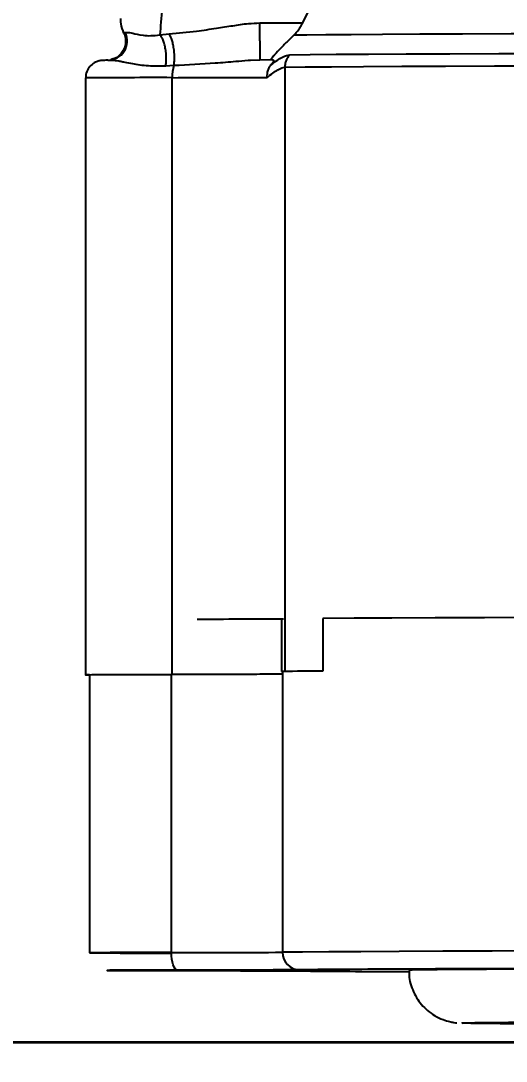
# Model space of a CAD drawing. Header units: millimetres. Extents: x 2180 to 4616, y 795 to 2518.
# Drawn here: x 2893.5 to 2921.1, y 953.8 to 1013 of the extents above; entities that cross this region are included whole.
import ezdxf

# ---------------------------------------------------------------- set-up
doc = ezdxf.new("R2010")
doc.units = ezdxf.units.MM
doc.layers.add('AM_5', color=3, linetype='Continuous', lineweight=25)
doc.styles.add('SLDTEXTSTYLE1', font='txt.shx', dxfattribs={"width": 0.7, "bigfont": 'gbcbig.shx'})
doc.dimstyles.new('SLDDIMSTYLE12$0', dxfattribs={"dimtxt": 12, "dimasz": 10, "dimexe": 0, "dimexo": 0.0625, "dimgap": 0.875, "dimtad": 1, "dimdec": 1, "dimlfac": 1.8, "dimrnd": 1e-09, "dimzin": 12, "dimdsep": 46, "dimtxsty": 'SLDTEXTSTYLE1', "dimcen": 0.09, "dimdle": 8.16, "dimclrd": 3, "dimclre": 3, "dimadec": 0, "dimazin": 3, "dimtfac": 1, "dimtdec": 1, "dimtofl": 0, "dimtmove": 0, "dimatfit": 3, "dimfxl": 0, "dimfrac": 2, "dimtolj": 1, "dimlwd": 5, "dimlwe": 5, "dimarcsym": 0})

# ---------------------------------------------------------------- blocks, each defined once
blk = doc.blocks.new('*D55')
at = {"layer": 'AM_5', "color": 3, "lineweight": 5, "transparency": 16777216}
blk.add_line((2986.853, 1196.425), (2798.859, 1196.425), dxfattribs=at)
at = {"layer": 'AM_5', "color": 3, "linetype": 'Continuous', "lineweight": 5, "transparency": 16777216}
for p, q in [((2798.859, 1186.425), (2798.859, 964.813)), ((2941.107, 954.813), (2798.859, 954.813))]:
    blk.add_line(p, q, dxfattribs=at)
at = {"layer": 'AM_5', "color": 3, "transparency": 16777216}
for points in [[(2797.193, 1186.425), (2800.526, 1186.425), (2798.859, 1196.425)], [(2797.193, 964.813), (2800.526, 964.813), (2798.859, 954.813)]]:
    blk.add_solid(points, dxfattribs=at)
at = {"layer": 'Defpoints', "color": 0, "transparency": 16777216}
for p in [(2986.915, 1196.425), (2798.859, 954.813), (2941.17, 954.813)]:
    blk.add_point(p, dxfattribs=at)
at = {"layer": 'AM_5', "color": 0, "transparency": 16777216, "insert": (2791.984, 1022.095), "char_height": 12, "attachment_point": 5, "rotation": 90, "style": 'SLDTEXTSTYLE1'}
blk.add_mtext('\\A1;245', dxfattribs=at)
blk = doc.blocks.new('*D56')
at = {"layer": 'AM_5', "color": 3, "lineweight": 5, "transparency": 16777216}
blk.add_line((2940.085, 954.885), (2799.038, 954.885), dxfattribs=at)
at = {"layer": 'AM_5', "color": 3, "linetype": 'Continuous', "lineweight": 5, "transparency": 16777216}
for p, q in [((2799.038, 944.885), (2799.038, 919.729)), ((2922.827, 909.729), (2799.038, 909.729))]:
    blk.add_line(p, q, dxfattribs=at)
at = {"layer": 'AM_5', "color": 3, "transparency": 16777216}
for points in [[(2797.372, 944.885), (2800.705, 944.885), (2799.038, 954.885)], [(2797.372, 919.729), (2800.705, 919.729), (2799.038, 909.729)]]:
    blk.add_solid(points, dxfattribs=at)
at = {"layer": 'Defpoints', "color": 0, "transparency": 16777216}
for p in [(2940.147, 954.885), (2799.038, 909.729), (2922.89, 909.729)]:
    blk.add_point(p, dxfattribs=at)
at = {"layer": 'AM_5', "color": 0, "transparency": 16777216, "insert": (2792.163, 932.307), "char_height": 12, "attachment_point": 5, "rotation": 90, "style": 'SLDTEXTSTYLE1'}
blk.add_mtext('\\A1;45', dxfattribs=at)

msp = doc.modelspace()

# ---------------------------------------------------------------- linework, layer by layer
at = {"color": 7, "linetype": 'Continuous', "lineweight": 25}
for p, q in [((2909.538, 1012.932), (2909.866, 1013.646)), ((2899.337, 1012.352), (2899.417, 1012.375)), ((2907.077, 1012.932), (2909.538, 1012.932)), ((2901.383, 1012.25), (2901.911, 1012.3)), ((2909.01, 1012.227), (2908.689, 1011.913)), ((2898.683, 1010.83), (2898.571, 1010.804)), ((2907.077, 1010.815), (2906.547, 1010.789)), ((2907.077, 1010.888), (2907.077, 1010.815)), ((2907.829, 1010.817), (2907.077, 1010.815)), ((2902.185, 1010.496), (2901.718, 1010.471)), ((2908.503, 1010.412), (2908.503, 975.985)), ((2897.157, 1009.795), (2897.157, 975.795)), ((2902.092, 975.81), (2902.092, 1009.81)), ((2908.313, 978.983), (2908.313, 975.983)), ((2908.313, 978.983), (2908.437, 978.983)), ((2910.67, 979.004), (2910.67, 976.004)), ((2897.379, 975.796), (2897.379, 959.953)), ((2902.048, 959.967), (2902.048, 975.81)), ((2908.37, 975.984), (2908.37, 959.984)), ((2918.579, 955.953), (2918.634, 955.956))]:
    msp.add_line(p, q, dxfattribs=at)
at = {"color": 7, "linetype": 'Continuous', "lineweight": 25, "flags": 128}
for points in [[(2907.077, 1011.913), (2907.077, 1012.075), (2907.077, 1012.233), (2907.077, 1012.385), (2907.077, 1012.526), (2907.077, 1012.654), (2907.077, 1012.766), (2907.077, 1012.859), (2907.077, 1012.932)], [(2973.1, 1012.375), (2967.906, 1012.372), (2962.8, 1012.369), (2957.806, 1012.365), (2952.946, 1012.361), (2948.242, 1012.355), (2943.716, 1012.349), (2939.389, 1012.343), (2935.281, 1012.336), (2931.409, 1012.328), (2927.793, 1012.319), (2924.448, 1012.311), (2921.39, 1012.301), (2918.633, 1012.292), (2916.189, 1012.282), (2914.07, 1012.271), (2912.285, 1012.26), (2910.843, 1012.249), (2909.749, 1012.238), (2909.01, 1012.227)], [(2908.791, 1011.119), (2909.939, 1011.13), (2911.432, 1011.141), (2913.263, 1011.152), (2915.425, 1011.162), (2917.906, 1011.172), (2920.697, 1011.182), (2923.785, 1011.191), (2927.156, 1011.2), (2930.795, 1011.209), (2934.686, 1011.216), (2938.812, 1011.224), (2943.153, 1011.23), (2947.691, 1011.236), (2952.405, 1011.241), (2957.274, 1011.246), (2962.277, 1011.25), (2967.391, 1011.253), (2972.593, 1011.256)], [(2908.503, 1010.412), (2909.656, 1010.423), (2911.154, 1010.434), (2912.992, 1010.445), (2915.161, 1010.456), (2917.652, 1010.466), (2920.453, 1010.475), (2923.553, 1010.485), (2926.936, 1010.494), (2930.588, 1010.502), (2934.493, 1010.51), (2938.634, 1010.517), (2942.991, 1010.524), (2947.545, 1010.53), (2952.277, 1010.535), (2957.164, 1010.54), (2962.185, 1010.543), (2967.318, 1010.547), (2972.539, 1010.549)], [(2972.767, 979.121), (2967.441, 979.119), (2962.207, 979.116), (2957.088, 979.112), (2952.108, 979.107), (2947.29, 979.101), (2942.657, 979.095), (2938.231, 979.088), (2934.031, 979.081), (2930.077, 979.073), (2926.388, 979.064), (2922.98, 979.055), (2919.87, 979.046), (2917.071, 979.036), (2914.598, 979.025), (2912.461, 979.015), (2910.67, 979.004)], [(2902.399, 958.965), (2902.331, 958.985), (2902.265, 959.042), (2902.204, 959.135), (2902.151, 959.26), (2902.107, 959.412), (2902.074, 959.585), (2902.054, 959.772), (2902.048, 959.967)], [(2972.767, 960.121), (2967.508, 960.119), (2962.337, 960.116), (2957.278, 960.112), (2952.354, 960.107), (2947.588, 960.102), (2943, 960.096), (2938.611, 960.089), (2934.442, 960.082), (2930.511, 960.074), (2926.836, 960.066), (2923.433, 960.057), (2920.319, 960.047), (2917.506, 960.038), (2915.009, 960.027), (2912.837, 960.017), (2911.002, 960.006), (2909.51, 959.995), (2908.37, 959.984)], [(2970.818, 959.102), (2965.947, 959.099), (2961.181, 959.096), (2956.545, 959.091), (2952.06, 959.086), (2947.75, 959.081), (2943.636, 959.074), (2939.739, 959.068), (2936.077, 959.06), (2932.669, 959.052), (2929.533, 959.044), (2926.683, 959.035), (2924.134, 959.026), (2921.898, 959.016), (2919.988, 959.006), (2918.411, 958.996), (2917.177, 958.985), (2916.291, 958.975), (2915.757, 958.964), (2915.579, 958.953), (2915.579, 958.953)], [(2909.779, 958.953), (2909.602, 958.95), (2909.083, 958.948), (2908.256, 958.945), (2907.179, 958.943), (2905.925, 958.942), (2904.579, 958.942), (2903.233, 958.942), (2901.979, 958.943), (2900.902, 958.945), (2900.076, 958.948), (2899.556, 958.95), (2899.379, 958.953), (2899.556, 958.956), (2900.076, 958.959), (2900.902, 958.961), (2901.979, 958.963), (2903.233, 958.964), (2904.579, 958.964), (2905.925, 958.964), (2907.179, 958.963), (2908.256, 958.961), (2909.083, 958.959), (2909.602, 958.956), (2909.779, 958.953)], [(2902.399, 958.941), (2902.331, 958.96), (2902.324, 958.963)], [(2909.354, 958.923), (2909.162, 958.942), (2909.093, 958.959)]]:
    msp.add_lwpolyline(points, dxfattribs=at)
at = {"color": 7, "linetype": 'Continuous', "lineweight": 25}
for centre, radius, start, end in [((2898.425, 1011.899), 1.1, 270.09999, 25.63662), ((2904.405, 1009.845), 2.314, 163.65187, 180.85663), ((2901.01, 556.027), 453.784, 89.86336, 90.48649), ((2901.272, 2908.172), 1898.362, 270.024744, 270.187646), ((2903.601, 1765.854), 786.885, 269.993192, 270.343129), ((2907.976, 1009.72), 33.739, 270.57375, 270.66978), ((2913.861, 478.369), 497.644, 90.36744, 90.63226), ((2901.042, 529.539), 430.43, 89.86614, 90.48756), ((2901.265, 1462.683), 502.745, 269.55713, 270.08916), ((2902.54, 2002.306), 1042.338, 269.972937, 270.320473), ((2909.362, 959.976), 0.992, 179.54189, 269.50442)]:
    msp.add_arc(centre, radius, start, end, dxfattribs=at)
for points, knots in [([(2901.901, 1034.377), (2901.9, 1033.185), (2901.896, 1030.782), (2901.871, 1027.632), (2901.839, 1024.954), (2901.803, 1022.73), (2901.755, 1020.42), (2901.69, 1018.044), (2901.605, 1015.713), (2901.502, 1013.64), (2901.424, 1012.724), (2901.383, 1012.25)], [0, 0, 0, 0, 0.121733, 0.245653, 0.329531, 0.414385, 0.500215, 0.61122, 0.731521, 0.861116, 1, 1, 1, 1]), ([(2899.337, 1012.352), (2899.272, 1012.527), (2899.171, 1012.796), (2899.16, 1013.081), (2899.157, 1013.182)], [0, 0, 0, 0, 0.649785, 1, 1, 1, 1]), ([(2899.337, 1012.352), (2899.371, 1012.259), (2899.43, 1012.097), (2899.443, 1011.828), (2899.398, 1011.561), (2899.278, 1011.304), (2899.096, 1011.086), (2898.873, 1010.912), (2898.685, 1010.863), (2898.593, 1010.839)], [0, 0, 0, 0, 0.152916, 0.265704, 0.414004, 0.570286, 0.70005, 0.853997, 1, 1, 1, 1]), ([(2899.417, 1012.375), (2899.481, 1012.393), (2899.575, 1012.42), (2900.249, 1012.234), (2900.836, 1012.187), (2901.204, 1012.23), (2901.383, 1012.25)], [0, 0, 0, 0, 0.528089, 0.775708, 0.891023, 1, 1, 1, 1]), ([(2901.911, 1012.3), (2902.436, 1012.351), (2903.353, 1012.44), (2904.544, 1012.617), (2905.517, 1012.768), (2906.327, 1012.896), (2906.859, 1012.922), (2907.077, 1012.932)], [0, 0, 0, 0, 0.299879, 0.524041, 0.708513, 0.880518, 1, 1, 1, 1]), ([(2909.01, 1012.227), (2909.075, 1012.295), (2909.206, 1012.431), (2909.351, 1012.633), (2909.464, 1012.813), (2909.513, 1012.891), (2909.538, 1012.932)], [0, 0, 0, 0, 0.257441, 0.516937, 0.75032, 1, 1, 1, 1]), ([(2901.718, 1010.471), (2901.728, 1010.536), (2901.749, 1010.671), (2901.757, 1010.923), (2901.741, 1011.208), (2901.699, 1011.504), (2901.634, 1011.778), (2901.554, 1012), (2901.469, 1012.163), (2901.411, 1012.222), (2901.383, 1012.25)], [0, 0, 0, 0, 0.111182, 0.233505, 0.364552, 0.500409, 0.6362, 0.767065, 0.889124, 1, 1, 1, 1]), ([(2902.185, 1010.496), (2902.194, 1010.559), (2902.212, 1010.692), (2902.22, 1010.944), (2902.209, 1011.231), (2902.174, 1011.532), (2902.121, 1011.811), (2902.054, 1012.04), (2901.982, 1012.208), (2901.934, 1012.27), (2901.911, 1012.3)], [0, 0, 0, 0, 0.11075, 0.232867, 0.363941, 0.5, 0.636059, 0.767133, 0.88925, 1, 1, 1, 1]), ([(2907.077, 1011.913), (2907.077, 1011.768), (2907.077, 1011.478), (2907.077, 1011.126), (2907.077, 1010.919), (2907.077, 1010.891), (2907.077, 1010.888)], [0, 0, 0, 0, 0.320589, 0.641179, 0.961768, 1, 1, 1, 1]), ([(2908.689, 1011.913), (2908.546, 1011.769), (2908.274, 1011.495), (2907.98, 1011.182), (2907.814, 1010.992), (2907.734, 1010.892), (2907.691, 1010.826), (2907.7, 1010.819), (2907.705, 1010.815)], [0, 0, 0, 0, 0.296371, 0.561408, 0.679693, 0.791742, 0.896327, 1, 1, 1, 1]), ([(2898.409, 1010.799), (2898.373, 1010.799), (2898.252, 1010.798), (2898.192, 1010.797), (2898.138, 1010.795), (2898.101, 1010.794), (2898.041, 1010.789), (2897.937, 1010.774), (2897.745, 1010.719), (2897.5, 1010.572), (2897.285, 1010.318), (2897.162, 1010.041), (2897.17, 1009.859), (2897.173, 1009.795)], [0, 0, 0, 0, 0.0976557, 0.3295234, 0.452296, 0.509732, 0.5315764, 0.5558632, 0.6229708, 0.7197137, 0.8268133, 0.9390365, 1, 1, 1, 1]), ([(2901.718, 1010.471), (2901.38, 1010.466), (2900.668, 1010.455), (2899.914, 1010.577), (2899.436, 1010.671), (2899.189, 1010.719), (2898.779, 1010.791), (2898.592, 1010.796), (2898.427, 1010.799)], [0, 0, 0, 0, 0.184208, 0.388471, 0.517104, 0.601053, 0.648132, 1, 1, 1, 1]), ([(2906.547, 1010.789), (2906.5, 1010.786), (2906.209, 1010.773), (2905.563, 1010.707), (2904.206, 1010.598), (2902.981, 1010.536), (2902.185, 1010.496)], [0, 0, 0, 0, 0.032468, 0.200671, 0.480525, 1, 1, 1, 1]), ([(2907.726, 1010.567), (2907.688, 1010.519), (2907.608, 1010.42), (2907.526, 1010.228), (2907.483, 1010.023), (2907.487, 1009.882), (2907.489, 1009.82)], [0, 0, 0, 0, 0.239149, 0.497163, 0.778524, 1, 1, 1, 1]), ([(2907.726, 1010.567), (2907.958, 1010.725), (2908.42, 1011.041), (2908.668, 1011.093), (2908.791, 1011.119)], [0, 0, 0, 0, 0.500652, 1, 1, 1, 1]), ([(2907.829, 1010.817), (2907.852, 1010.812), (2907.884, 1010.803), (2907.846, 1010.718), (2907.795, 1010.645), (2907.748, 1010.591), (2907.726, 1010.567)], [0, 0, 0, 0, 0.546902, 0.785535, 0.902249, 1, 1, 1, 1]), ([(2907.489, 1009.82), (2907.714, 1009.992), (2908.154, 1010.328), (2908.389, 1010.385), (2908.503, 1010.412)], [0, 0, 0, 0, 0.51151, 1, 1, 1, 1]), ([(2897.379, 975.792), (2897.28, 975.793), (2897.026, 975.796), (2897.408, 975.8), (2898.415, 975.805), (2900.01, 975.808), (2901.398, 975.81), (2902.092, 975.81)], [0, 0, 0, 0, 0.1382127, 0.3536596, 0.5691064, 0.7845532, 1, 1, 1, 1]), ([(2908.343, 975.825), (2908.162, 975.824), (2907.755, 975.821), (2906.374, 975.816), (2904.466, 975.813), (2902.883, 975.811), (2902.092, 975.81)], [0, 0, 0, 0, 0.2103299, 0.4735532, 0.7367766, 1, 1, 1, 1]), ([(2972.946, 959.119), (2970.45, 959.118), (2965.412, 959.116), (2958.035, 959.11), (2950.793, 959.103), (2943.814, 959.095), (2937.211, 959.084), (2931.118, 959.073), (2925.625, 959.06), (2920.813, 959.046), (2916.751, 959.031), (2913.481, 959.015), (2910.943, 958.999), (2909.88, 958.989), (2909.354, 958.983)], [0, 0, 0, 0, 0.079959, 0.161371, 0.244142, 0.328893, 0.414217, 0.5, 0.585778, 0.671102, 0.755858, 0.838624, 0.920039, 1, 1, 1, 1]), ([(2902.399, 958.965), (2901.846, 958.965), (2900.712, 958.964), (2899.403, 958.961), (2898.565, 958.957), (2898.289, 958.953), (2898.565, 958.949), (2899.403, 958.945), (2900.712, 958.942), (2901.846, 958.941), (2902.399, 958.941)], [0, 0, 0, 0, 0.122089, 0.25, 0.377911, 0.5, 0.622089, 0.75, 0.877911, 1, 1, 1, 1]), ([(2909.354, 958.983), (2909.12, 958.981), (2908.645, 958.977), (2907.061, 958.972), (2904.969, 958.968), (2903.246, 958.966), (2902.399, 958.965)], [0, 0, 0, 0, 0.2457963, 0.5, 0.7542037, 1, 1, 1, 1]), ([(2902.399, 958.941), (2903.246, 958.94), (2904.969, 958.938), (2907.061, 958.934), (2908.645, 958.929), (2909.12, 958.925), (2909.354, 958.923)], [0, 0, 0, 0, 0.2457963, 0.5, 0.7542037, 1, 1, 1, 1]), ([(2909.354, 958.923), (2909.886, 958.918), (2910.959, 958.907), (2913.094, 958.893), (2914.898, 958.885), (2915.593, 958.882)], [0, 0, 0, 0, 0.376395, 0.759633, 1, 1, 1, 1]), ([(2915.601, 958.951), (2915.594, 958.899), (2915.545, 958.525), (2915.761, 957.823), (2916.248, 956.974), (2916.904, 956.425), (2917.491, 956.143), (2917.903, 956.024), (2918.187, 955.975), (2918.257, 955.969), (2918.299, 955.965)], [0, 0, 0, 0, 0.030661, 0.221524, 0.412563, 0.604262, 0.714262, 0.802035, 0.882755, 1, 1, 1, 1]), ([(2918.634, 955.956), (2918.681, 955.959), (2918.788, 955.967), (2919.658, 955.98), (2921.139, 955.994), (2923.314, 956.007), (2926.144, 956.021), (2929.658, 956.033), (2933.813, 956.046), (2938.556, 956.057), (2943.817, 956.067), (2949.509, 956.076), (2955.532, 956.083), (2961.755, 956.089), (2968.121, 956.094), (2974.473, 956.097), (2980.812, 956.099), (2987.079, 956.1), (2993.346, 956.099), (2999.685, 956.097), (3006.038, 956.094), (3012.403, 956.089), (3018.627, 956.083), (3024.649, 956.076), (3030.341, 956.067), (3035.603, 956.057), (3040.346, 956.046), (3044.5, 956.033), (3048.014, 956.021), (3050.845, 956.007), (3053.02, 955.994), (3054.501, 955.98), (3055.372, 955.967), (3055.479, 955.959), (3055.527, 955.956)], [0, 0, 0, 0, 0.023828, 0.053273, 0.084485, 0.115699, 0.147957, 0.180726, 0.213842, 0.247136, 0.28043, 0.313546, 0.346314, 0.378573, 0.409785, 0.440999, 0.470442, 0.499888, 0.529332, 0.558778, 0.58999, 0.621203, 0.653462, 0.68623, 0.719347, 0.752641, 0.785934, 0.819051, 0.851819, 0.884078, 0.915289, 0.946503, 0.975948, 1, 1, 1, 1]), ([(2921.884, 955.909), (2921.665, 955.91), (2920.711, 955.916), (2919.681, 955.926), (2918.737, 955.94), (2918.632, 955.949), (2918.579, 955.953)], [0, 0, 0, 0, 0.093549, 0.407564, 0.703776, 1, 1, 1, 1])]:
    msp.add_open_spline(points, degree=3, knots=knots, dxfattribs=at)
msp.add_open_spline([(2908.791, 1011.119), (2908.748, 1011.07), (2908.663, 1010.973), (2908.573, 1010.797), (2908.514, 1010.609), (2908.507, 1010.478), (2908.503, 1010.412)], degree=3, dxfattribs=at)

# ---------------------------------------------------------------- dimensions: what is measured, and where the dimension line sits
at = {"layer": 'AM_5'}
dim = msp.add_linear_dim(base=(2798.859, 954.813), p1=(2986.915, 1196.425), p2=(2941.17, 954.813), angle=90, text='245', dimstyle='SLDDIMSTYLE12$0', override={"dimlfac": 1}, dxfattribs=at)
dim.commit()
dim.dimension.update_dxf_attribs({"geometry": '*D55', "text_midpoint": (2798.859, 1022.095), "dimtype": 160})
dim = msp.add_linear_dim(base=(2799.038, 909.729), p1=(2940.147, 954.885), p2=(2922.89, 909.729), angle=90, text='45', dimstyle='SLDDIMSTYLE12$0', override={"dimlfac": 1, "dimpost": ''}, dxfattribs=at)
dim.commit()
dim.dimension.update_dxf_attribs({"geometry": '*D56', "text_midpoint": (2792.163, 932.307)})

doc.saveas('drawing.dxf')
